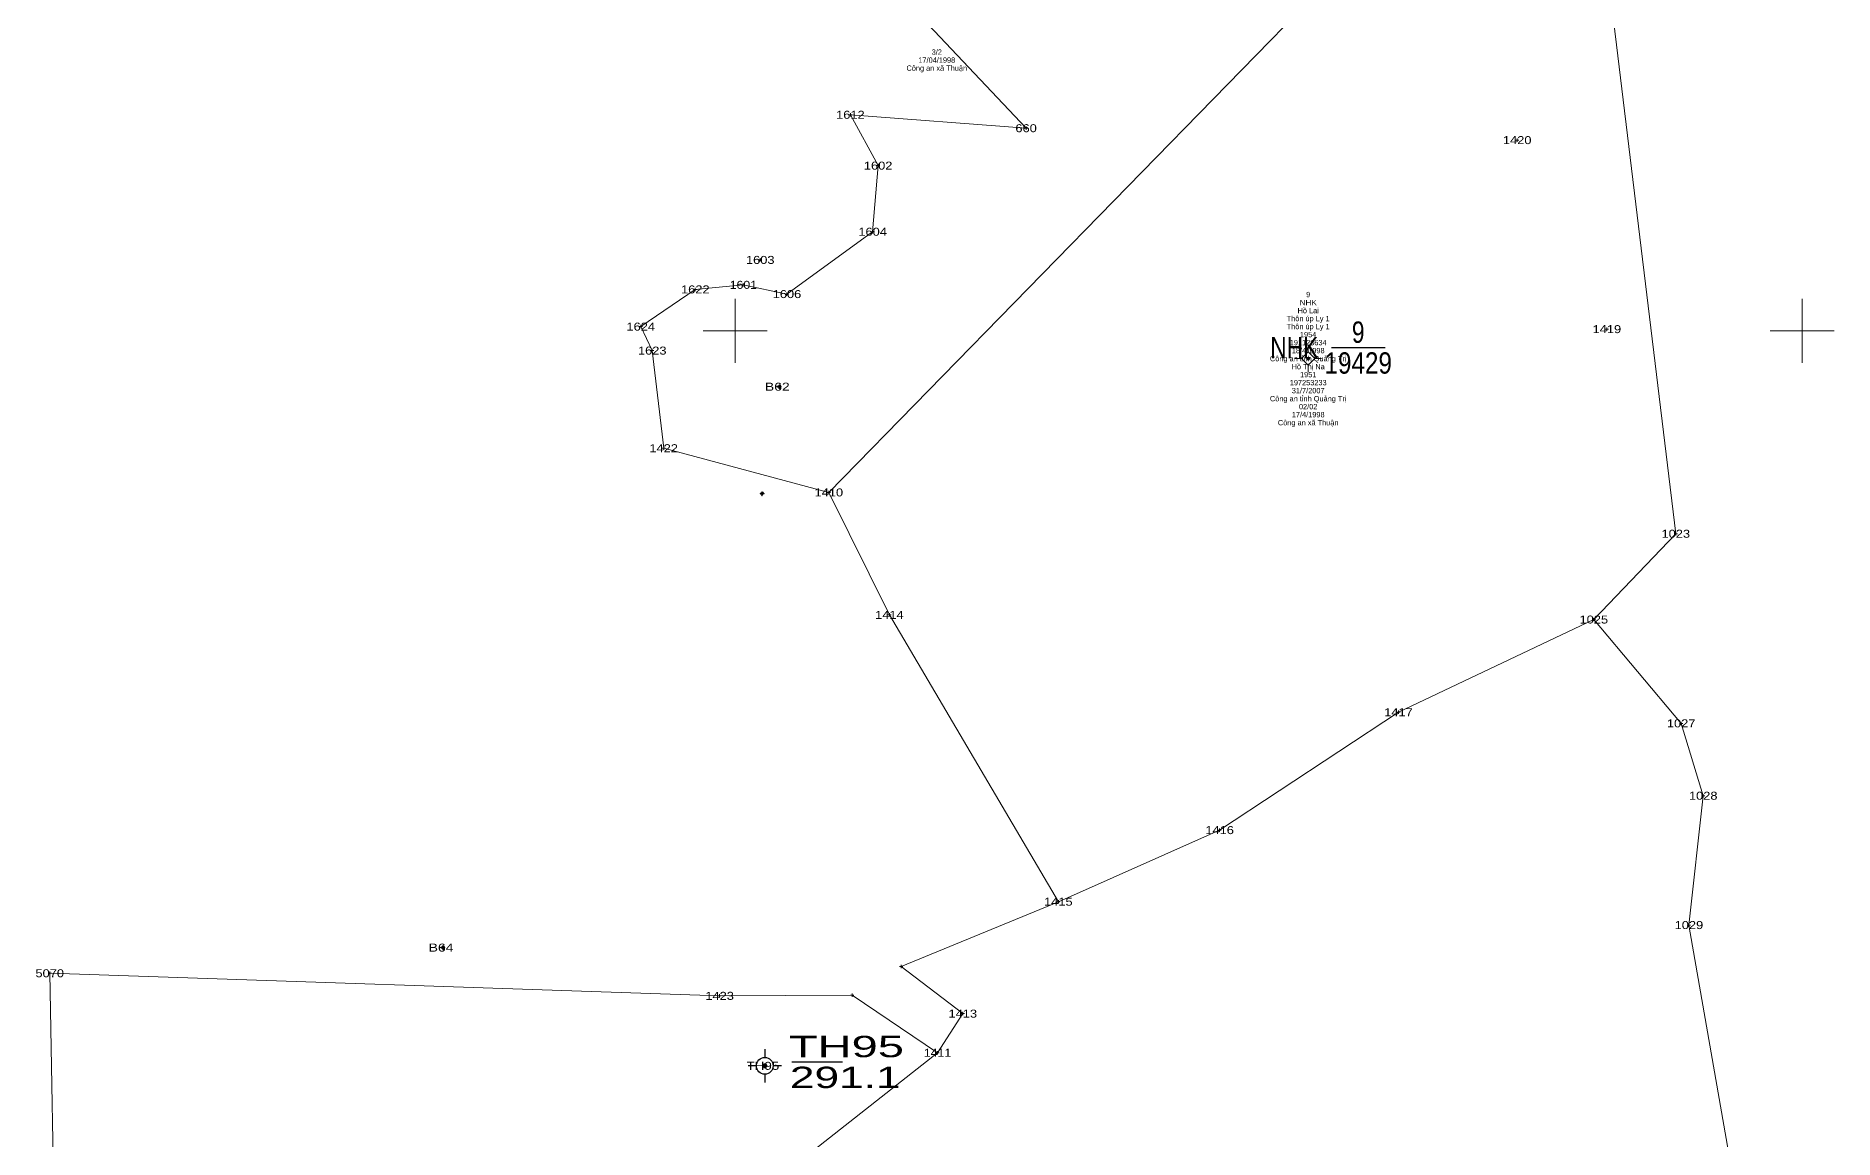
# Model space of a CAD drawing. Header units: metres. Extents: x 543779 to 545237, y 1826638 to 1828293.
# Drawn here: x 544669 to 545006, y 1827448.6 to 1827655.2 of the extents above; entities that cross this region are included whole.
import ezdxf
from ezdxf.enums import TextEntityAlignment as Align

# ---------------------------------------------------------------- set-up
doc = ezdxf.new("R2010")
doc.units = ezdxf.units.M
doc.header["$LTSCALE"] = 0.6
doc.header["$PDMODE"] = 32
doc.header["$PDSIZE"] = 0.3
for name, color, linetype, lineweight in [('10', 7, 'Continuous', 13), ('11', 7, 'Continuous', 13), ('13', 7, 'Continuous', 25), ('3', 7, 'Continuous', 13), ('4', 7, 'Continuous', 13), ('63', 7, 'Continuous', 13), ('8', 7, 'Continuous', 25), ('9', 7, 'Continuous', 25)]:
    doc.layers.add(name, color=color, linetype=linetype, lineweight=lineweight)
doc.layers.add('5', color=7, linetype='Continuous')
doc.layers.add('54', color=7, linetype='Continuous')

msp = doc.modelspace()

# ---------------------------------------------------------------- hatches: boundary and pattern name
at = {"layer": '11'}
msp.add_hatch(color=256, dxfattribs=at).paths.add_polyline_path([(544907.7295, 1827594.79, 1), (544907.1295, 1827594.79, 1)])
at = {"layer": '3'}
for points in [[(544807.91, 1827589.51), (544808.03, 1827589.51), (544808.03, 1827589.56), (544807.91, 1827589.56)], [(544807.91, 1827589.51), (544808.03, 1827589.51), (544808.03, 1827589.56), (544807.91, 1827589.56)], [(544808.3121, 1827589.5301, 1), (544808.2521, 1827589.5301, 1)], [(544808.3121, 1827589.5301, 1), (544808.2521, 1827589.5301, 1)], [(544808.3121, 1827589.5299, 1), (544808.2521, 1827589.5299, 1)], [(544808.26, 1827589.78), (544808.31, 1827589.78), (544808.31, 1827589.9), (544808.26, 1827589.9)], [(544808.26, 1827589.78), (544808.31, 1827589.78), (544808.31, 1827589.9), (544808.26, 1827589.9)], [(544808.26, 1827589.15), (544808.31, 1827589.15), (544808.31, 1827589.28), (544808.26, 1827589.28)], [(544808.26, 1827589.15), (544808.31, 1827589.15), (544808.31, 1827589.28), (544808.26, 1827589.28)], [(544808.53, 1827589.51), (544808.66, 1827589.51), (544808.66, 1827589.56), (544808.53, 1827589.56)], [(544808.53, 1827589.51), (544808.66, 1827589.51), (544808.66, 1827589.56), (544808.53, 1827589.56)], [(544804.68, 1827569.47), (544804.8, 1827569.47), (544804.8, 1827569.52), (544804.68, 1827569.52)], [(544804.68, 1827569.47), (544804.8, 1827569.47), (544804.8, 1827569.52), (544804.68, 1827569.52)], [(544805.0811, 1827569.4881, 1), (544805.0211, 1827569.4881, 1)], [(544805.0811, 1827569.4881, 1), (544805.0211, 1827569.4881, 1)], [(544805.0811, 1827569.4879, 1), (544805.0211, 1827569.4879, 1)], [(544805.03, 1827569.74), (544805.08, 1827569.74), (544805.08, 1827569.86), (544805.03, 1827569.86)], [(544805.03, 1827569.74), (544805.08, 1827569.74), (544805.08, 1827569.86), (544805.03, 1827569.86)], [(544805.03, 1827569.11), (544805.08, 1827569.11), (544805.08, 1827569.24), (544805.03, 1827569.24)], [(544805.03, 1827569.11), (544805.08, 1827569.11), (544805.08, 1827569.24), (544805.03, 1827569.24)], [(544805.3, 1827569.47), (544805.43, 1827569.47), (544805.43, 1827569.52), (544805.3, 1827569.52)], [(544805.3, 1827569.47), (544805.43, 1827569.47), (544805.43, 1827569.52), (544805.3, 1827569.52)], [(544744.88, 1827484.42), (544745, 1827484.42), (544745, 1827484.48), (544744.88, 1827484.48)], [(544744.88, 1827484.42), (544745, 1827484.42), (544745, 1827484.47), (544744.88, 1827484.47)], [(544745.2811, 1827484.4461, 1), (544745.2211, 1827484.4461, 1)], [(544745.2811, 1827484.4461, 1), (544745.2211, 1827484.4461, 1)], [(544745.2811, 1827484.4459, 1), (544745.2211, 1827484.4459, 1)], [(544745.23, 1827484.7), (544745.28, 1827484.7), (544745.28, 1827484.82), (544745.23, 1827484.82)], [(544745.23, 1827484.69), (544745.28, 1827484.69), (544745.28, 1827484.81), (544745.23, 1827484.81)], [(544745.23, 1827484.07), (544745.28, 1827484.07), (544745.28, 1827484.2), (544745.23, 1827484.2)], [(544745.23, 1827484.06), (544745.28, 1827484.06), (544745.28, 1827484.19), (544745.23, 1827484.19)], [(544745.5, 1827484.42), (544745.63, 1827484.42), (544745.63, 1827484.48), (544745.5, 1827484.48)], [(544745.5, 1827484.42), (544745.63, 1827484.42), (544745.63, 1827484.47), (544745.5, 1827484.47)], [(544805.2, 1827462.28), (544805.33, 1827462.28), (544805.33, 1827462.33), (544805.2, 1827462.33)], [(544805.2, 1827462.28), (544805.32, 1827462.28), (544805.32, 1827462.33), (544805.2, 1827462.33)], [(544805.6041, 1827462.3031, 1), (544805.5441, 1827462.3031, 1)], [(544805.6041, 1827462.3031, 1), (544805.5441, 1827462.3031, 1)], [(544805.6041, 1827462.3029, 1), (544805.5441, 1827462.3029, 1)], [(544805.55, 1827462.55), (544805.6, 1827462.55), (544805.6, 1827462.68), (544805.55, 1827462.68)], [(544805.55, 1827462.55), (544805.6, 1827462.55), (544805.6, 1827462.67), (544805.55, 1827462.67)], [(544805.55, 1827461.93), (544805.6, 1827461.93), (544805.6, 1827462.05), (544805.55, 1827462.05)], [(544805.55, 1827461.92), (544805.6, 1827461.92), (544805.6, 1827462.05), (544805.55, 1827462.05)], [(544805.82, 1827462.28), (544805.95, 1827462.28), (544805.95, 1827462.33), (544805.82, 1827462.33)], [(544805.83, 1827462.28), (544805.95, 1827462.28), (544805.95, 1827462.33), (544805.83, 1827462.33)]]:
    msp.add_hatch(color=256, dxfattribs=at).paths.add_polyline_path(points)
at = {"layer": '8'}
msp.add_hatch(color=256, dxfattribs=at).paths.add_polyline_path([(544805.9444, 1827462.3, 1), (544805.1944, 1827462.3, 1)])

# ---------------------------------------------------------------- linework, layer by layer
at = {"layer": '10'}
for p, q in [((544958.39, 1827710.03), (544976.34, 1827561.98)), ((544854.55, 1827637.95), (544821.62, 1827640.47)), ((544831.14, 1827480.9), (544860.6, 1827493.05))]:
    msp.add_line(p, q, dxfattribs=at)
for points in [[(544817.58, 1827569.72), (544910.96, 1827665.33), (544891.86, 1827691.48), (544775.34, 1827746.63)], [(544771.74, 1827714.51), (544801.76, 1827693.88), (544854.55, 1827637.95)], [(544821.62, 1827640.47), (544826.82, 1827630.94), (544825.79, 1827618.56), (544809.73, 1827606.88), (544801.55, 1827608.61), (544792.55, 1827607.75), (544782.32, 1827600.78), (544784.48, 1827596.29)], [(544860.6, 1827493.05), (544828.93, 1827546.78), (544817.58, 1827569.72), (544786.62, 1827578), (544784.48, 1827596.29)], [(544976.34, 1827561.98), (544960.97, 1827545.91), (544924.36, 1827528.55)], [(544960.97, 1827545.91), (544977.35, 1827526.46), (544981.48, 1827512.9), (544978.8, 1827488.67), (544989.12, 1827429.77), (544983.86, 1827414.47)], [(544860.6, 1827493.05), (544890.83, 1827506.46), (544924.36, 1827528.55)], [(544831.14, 1827480.9), (544842.69, 1827472.08), (544837.94, 1827464.75), (544821.96, 1827475.51)], [(544671.54, 1827479.64), (544672.5, 1827427.31), (544670.77, 1827413.64)], [(544671.54, 1827479.64), (544797.11, 1827475.41), (544821.96, 1827475.51)], [(544837.94, 1827464.75), (544804.2, 1827438.22), (544795.95, 1827429.1), (544798.92, 1827414.77), (544797.72, 1827386.93), (544804.35, 1827386.49), (544810.26, 1827375.95), (544811.92, 1827364.32), (544820.66, 1827334.05), (544791.46, 1827316.28)]]:
    msp.add_lwpolyline(points, dxfattribs=at)
at = {"layer": '11'}
for p, q in [((544906.18, 1827594.79), (544904.93, 1827594.79)), ((544907.43, 1827597.29), (544907.43, 1827596.04)), ((544909.93, 1827594.79), (544908.68, 1827594.79)), ((544907.43, 1827593.54), (544907.43, 1827592.29))]:
    msp.add_line(p, q, dxfattribs=at)
msp.add_lwpolyline([(544907.43, 1827596.04), (544906.18, 1827594.79), (544907.43, 1827593.54), (544908.68, 1827594.79)], close=True, dxfattribs=at)
msp.add_circle((544907.4295, 1827594.79), 0.3, dxfattribs=at)
at = {"layer": '13'}
msp.add_line((544911.79, 1827596.86), (544921.83, 1827596.86), dxfattribs=at)
at = {"layer": '3'}
for p, q in [((544808.41, 1827589.68), (544808.44, 1827589.72)), ((544808.41, 1827589.68), (544808.44, 1827589.72)), ((544805.18, 1827569.64), (544805.21, 1827569.68)), ((544805.18, 1827569.64), (544805.21, 1827569.68)), ((544745.38, 1827484.59), (544745.41, 1827484.63)), ((544745.38, 1827484.59), (544745.41, 1827484.63)), ((544805.74, 1827462.49), (544805.7, 1827462.45)), ((544805.7, 1827462.45), (544805.73, 1827462.49)), ((544805.7, 1827462.45), (544805.73, 1827462.49))]:
    msp.add_line(p, q, dxfattribs=at)
for points in [[(544807.91, 1827589.51), (544808.03, 1827589.51), (544808.03, 1827589.56), (544807.91, 1827589.56)], [(544807.91, 1827589.51), (544808.03, 1827589.51), (544808.03, 1827589.56), (544807.91, 1827589.56)], [(544808.26, 1827589.78), (544808.31, 1827589.78), (544808.31, 1827589.9), (544808.26, 1827589.9)], [(544808.26, 1827589.78), (544808.31, 1827589.78), (544808.31, 1827589.9), (544808.26, 1827589.9)], [(544808.26, 1827589.15), (544808.31, 1827589.15), (544808.31, 1827589.28), (544808.26, 1827589.28)], [(544808.26, 1827589.15), (544808.31, 1827589.15), (544808.31, 1827589.28), (544808.26, 1827589.28)], [(544808.53, 1827589.51), (544808.66, 1827589.51), (544808.66, 1827589.56), (544808.53, 1827589.56)], [(544808.53, 1827589.51), (544808.66, 1827589.51), (544808.66, 1827589.56), (544808.53, 1827589.56)], [(544804.68, 1827569.47), (544804.8, 1827569.47), (544804.8, 1827569.52), (544804.68, 1827569.52)], [(544804.68, 1827569.47), (544804.8, 1827569.47), (544804.8, 1827569.52), (544804.68, 1827569.52)], [(544805.03, 1827569.74), (544805.08, 1827569.74), (544805.08, 1827569.86), (544805.03, 1827569.86)], [(544805.03, 1827569.74), (544805.08, 1827569.74), (544805.08, 1827569.86), (544805.03, 1827569.86)], [(544805.03, 1827569.11), (544805.08, 1827569.11), (544805.08, 1827569.24), (544805.03, 1827569.24)], [(544805.03, 1827569.11), (544805.08, 1827569.11), (544805.08, 1827569.24), (544805.03, 1827569.24)], [(544805.3, 1827569.47), (544805.43, 1827569.47), (544805.43, 1827569.52), (544805.3, 1827569.52)], [(544805.3, 1827569.47), (544805.43, 1827569.47), (544805.43, 1827569.52), (544805.3, 1827569.52)], [(544744.88, 1827484.42), (544745, 1827484.42), (544745, 1827484.48), (544744.88, 1827484.48)], [(544744.88, 1827484.42), (544745, 1827484.42), (544745, 1827484.47), (544744.88, 1827484.47)], [(544745.23, 1827484.7), (544745.28, 1827484.7), (544745.28, 1827484.82), (544745.23, 1827484.82)], [(544745.23, 1827484.69), (544745.28, 1827484.69), (544745.28, 1827484.81), (544745.23, 1827484.81)], [(544745.23, 1827484.07), (544745.28, 1827484.07), (544745.28, 1827484.2), (544745.23, 1827484.2)], [(544745.23, 1827484.06), (544745.28, 1827484.06), (544745.28, 1827484.19), (544745.23, 1827484.19)], [(544745.5, 1827484.42), (544745.63, 1827484.42), (544745.63, 1827484.48), (544745.5, 1827484.48)], [(544745.5, 1827484.42), (544745.63, 1827484.42), (544745.63, 1827484.47), (544745.5, 1827484.47)], [(544805.2, 1827462.28), (544805.33, 1827462.28), (544805.33, 1827462.33), (544805.2, 1827462.33)], [(544805.2, 1827462.28), (544805.32, 1827462.28), (544805.32, 1827462.33), (544805.2, 1827462.33)], [(544805.55, 1827462.55), (544805.6, 1827462.55), (544805.6, 1827462.68), (544805.55, 1827462.68)], [(544805.55, 1827462.55), (544805.6, 1827462.55), (544805.6, 1827462.67), (544805.55, 1827462.67)], [(544805.55, 1827461.93), (544805.6, 1827461.93), (544805.6, 1827462.05), (544805.55, 1827462.05)], [(544805.55, 1827461.92), (544805.6, 1827461.92), (544805.6, 1827462.05), (544805.55, 1827462.05)], [(544805.82, 1827462.28), (544805.95, 1827462.28), (544805.95, 1827462.33), (544805.82, 1827462.33)], [(544805.83, 1827462.28), (544805.95, 1827462.28), (544805.95, 1827462.33), (544805.83, 1827462.33)]]:
    msp.add_lwpolyline(points, close=True, dxfattribs=at)
for points in [[(544808.45, 1827589.72), (544808.44, 1827589.72), (544808.41, 1827589.68)], [(544808.42, 1827589.68), (544808.41, 1827589.68), (544808.44, 1827589.72)], [(544808.45, 1827589.72), (544808.44, 1827589.72), (544808.41, 1827589.68)], [(544808.45, 1827589.72), (544808.44, 1827589.72), (544808.41, 1827589.68)], [(544805.22, 1827569.67), (544805.21, 1827569.68), (544805.18, 1827569.64)], [(544805.19, 1827569.64), (544805.18, 1827569.64), (544805.21, 1827569.68)], [(544805.22, 1827569.68), (544805.21, 1827569.68), (544805.18, 1827569.64)], [(544805.22, 1827569.68), (544805.21, 1827569.68), (544805.18, 1827569.64)], [(544745.42, 1827484.63), (544745.41, 1827484.64), (544745.38, 1827484.6)], [(544745.39, 1827484.59), (544745.38, 1827484.6), (544745.41, 1827484.64)], [(544745.42, 1827484.63), (544745.41, 1827484.63), (544745.38, 1827484.59)], [(544745.42, 1827484.63), (544745.41, 1827484.63), (544745.38, 1827484.59)], [(544805.71, 1827462.45), (544805.7, 1827462.45), (544805.74, 1827462.49)], [(544805.74, 1827462.49), (544805.73, 1827462.49), (544805.7, 1827462.45)], [(544805.74, 1827462.49), (544805.73, 1827462.49), (544805.7, 1827462.45)]]:
    msp.add_lwpolyline(points, dxfattribs=at)
for centre in [(544808.2821, 1827589.5301), (544808.2821, 1827589.5301), (544808.2821, 1827589.5299), (544805.0511, 1827569.4881), (544805.0511, 1827569.4881), (544805.0511, 1827569.4879), (544745.2511, 1827484.4461), (544745.2511, 1827484.4461), (544745.2511, 1827484.4459), (544805.5741, 1827462.3031), (544805.5741, 1827462.3031), (544805.5741, 1827462.3029)]:
    msp.add_circle(centre, 0.03, dxfattribs=at)
for centre, radius, start, end in [((544808.2821, 1827589.5301), 0.25, 49.34484, 48.4242), ((544808.2821, 1827589.5301), 0.25, 49.34484, 48.4242), ((544808.2821, 1827589.5299), 0.25, 49.34484, 48.4242), ((544808.2821, 1827589.5301), 0.2, 49.22592, 47.74531), ((544808.2821, 1827589.5301), 0.2, 49.22592, 47.74531), ((544808.2821, 1827589.5299), 0.2, 49.22592, 47.74531), ((544805.0511, 1827569.4881), 0.25, 49.34484, 48.4242), ((544805.0511, 1827569.4881), 0.25, 49.34484, 48.4242), ((544805.0511, 1827569.4879), 0.25, 49.34484, 48.4242), ((544805.0511, 1827569.4881), 0.2, 49.22592, 47.74531), ((544805.0511, 1827569.4881), 0.2, 49.22592, 47.74531), ((544805.0511, 1827569.4879), 0.2, 49.22592, 47.74531), ((544745.2511, 1827484.4461), 0.25, 49.34484, 48.4242), ((544745.2511, 1827484.4461), 0.25, 49.34484, 48.4242), ((544745.2511, 1827484.4459), 0.25, 49.34484, 48.4242), ((544745.2511, 1827484.4461), 0.2, 49.22592, 47.74531), ((544745.2511, 1827484.4461), 0.2, 49.22592, 47.74531), ((544745.2511, 1827484.4459), 0.2, 49.22592, 47.74531), ((544805.5741, 1827462.3031), 0.25, 49.34484, 48.4242), ((544805.5741, 1827462.3031), 0.25, 49.34484, 48.4242), ((544805.5741, 1827462.3029), 0.25, 49.34484, 48.4242), ((544805.5741, 1827462.3031), 0.2, 49.22592, 47.74531), ((544805.5741, 1827462.3031), 0.2, 49.22592, 47.74531), ((544805.5741, 1827462.3029), 0.2, 49.22592, 47.74531)]:
    msp.add_arc(centre, radius, start, end, dxfattribs=at)
for p in [(544808.41, 1827589.68), (544805.18, 1827569.64), (544745.38, 1827484.59), (544805.7, 1827462.45), (544805.74, 1827462.49)]:
    msp.add_point(p, dxfattribs=at)
at = {"layer": '4'}
for p, q in [((544821.94, 1827640.47), (544821.31, 1827640.47)), ((544821.62, 1827640.16), (544821.62, 1827640.78)), ((544854.86, 1827637.95), (544854.24, 1827637.95)), ((544854.55, 1827637.64), (544854.55, 1827638.26)), ((544946.92, 1827635.72), (544946.3, 1827635.72)), ((544946.61, 1827635.41), (544946.61, 1827636.03)), ((544827.13, 1827630.94), (544826.51, 1827630.94)), ((544826.82, 1827630.62), (544826.82, 1827631.25)), ((544826.11, 1827618.56), (544825.48, 1827618.56)), ((544825.79, 1827618.25), (544825.79, 1827618.87)), ((544805.03, 1827613.28), (544804.4, 1827613.28)), ((544804.72, 1827612.97), (544804.72, 1827613.59)), ((544792.55, 1827607.44), (544792.55, 1827608.07)), ((544801.86, 1827608.61), (544801.23, 1827608.61)), ((544801.55, 1827608.3), (544801.55, 1827608.93)), ((544792.87, 1827607.75), (544792.24, 1827607.75)), ((544810.04, 1827606.88), (544809.42, 1827606.88)), ((544809.73, 1827606.57), (544809.73, 1827607.19)), ((544782.63, 1827600.78), (544782.01, 1827600.78)), ((544782.32, 1827600.47), (544782.32, 1827601.09)), ((544963.73, 1827600.31), (544963.11, 1827600.31)), ((544963.42, 1827600), (544963.42, 1827600.62)), ((544784.79, 1827596.29), (544784.16, 1827596.29)), ((544784.48, 1827595.98), (544784.48, 1827596.6)), ((544786.93, 1827578), (544786.31, 1827578)), ((544786.62, 1827577.69), (544786.62, 1827578.31)), ((544817.89, 1827569.72), (544817.27, 1827569.72)), ((544817.58, 1827569.41), (544817.58, 1827570.03)), ((544976.65, 1827561.98), (544976.02, 1827561.98)), ((544976.34, 1827561.67), (544976.34, 1827562.3)), ((544829.24, 1827546.78), (544828.62, 1827546.78)), ((544828.93, 1827546.47), (544828.93, 1827547.09)), ((544961.28, 1827545.91), (544960.66, 1827545.91)), ((544960.97, 1827545.59), (544960.97, 1827546.22)), ((544924.67, 1827528.55), (544924.04, 1827528.55)), ((544924.36, 1827528.24), (544924.36, 1827528.86)), ((544977.67, 1827526.46), (544977.04, 1827526.46)), ((544977.35, 1827526.15), (544977.35, 1827526.77)), ((544981.8, 1827512.9), (544981.17, 1827512.9)), ((544981.48, 1827512.59), (544981.48, 1827513.21)), ((544891.14, 1827506.46), (544890.52, 1827506.46)), ((544890.83, 1827506.15), (544890.83, 1827506.78)), ((544860.91, 1827493.05), (544860.29, 1827493.05)), ((544860.6, 1827492.73), (544860.6, 1827493.36)), ((544979.11, 1827488.67), (544978.48, 1827488.67)), ((544978.8, 1827488.36), (544978.8, 1827488.98)), ((544671.54, 1827479.33), (544671.54, 1827479.95)), ((544831.45, 1827480.9), (544830.83, 1827480.9)), ((544831.14, 1827480.58), (544831.14, 1827481.21)), ((544671.85, 1827479.64), (544671.23, 1827479.64)), ((544797.42, 1827475.41), (544796.8, 1827475.41)), ((544797.11, 1827475.1), (544797.11, 1827475.73)), ((544822.28, 1827475.51), (544821.65, 1827475.51)), ((544821.96, 1827475.2), (544821.96, 1827475.83)), ((544843, 1827472.08), (544842.38, 1827472.08)), ((544842.69, 1827471.77), (544842.69, 1827472.39)), ((544838.25, 1827464.75), (544837.63, 1827464.75)), ((544837.94, 1827464.44), (544837.94, 1827465.06))]:
    msp.add_line(p, q, dxfattribs=at)
at = {"layer": '63'}
for p, q in [((544800, 1827594), (544800, 1827606)), ((545000, 1827594), (545000, 1827606)), ((544794, 1827600), (544806, 1827600)), ((544994, 1827600), (545006, 1827600))]:
    msp.add_line(p, q, dxfattribs=at)
at = {"layer": '8'}
for p, q in [((544805.57, 1827465.42), (544805.57, 1827463.86)), ((544804.01, 1827462.3), (544802.44, 1827462.3)), ((544805.57, 1827460.74), (544805.57, 1827459.18)), ((544808.7, 1827462.3), (544807.13, 1827462.3))]:
    msp.add_line(p, q, dxfattribs=at)
for radius in [1.5625, 0.375]:
    msp.add_circle((544805.5694, 1827462.3), radius, dxfattribs=at)
at = {"layer": '9'}
msp.add_line((544810.67, 1827463.05), (544820.17, 1827463.05), dxfattribs=at)

# ---------------------------------------------------------------- texts
at = {"layer": '13'}
for s, width, p in [('9', 0.8, (544916.81, 1827597.75)), ('19429', 0.85, (544916.81, 1827591.97))]:
    msp.add_text(s, height=4, dxfattribs=dict(at, width=width)).set_placement(p, align=Align.CENTER)
at = {"layer": '13', "width": 0.8}
msp.add_text('NHK ', height=4, dxfattribs=at).set_placement((544910.53, 1827594.86), align=Align.RIGHT)
at = {"layer": '5'}
for s, width, p in [('1612', 1.2, (544821.62, 1827639.72)), ('660', 1.2, (544854.555, 1827637.2)), ('1420', 1.2, (544946.61, 1827634.97)), ('1602', 1.2, (544826.82, 1827630.19)), ('1604', 1.2, (544825.79, 1827617.81)), ('1603', 1.2, (544804.72, 1827612.53)), ('1622', 1.2, (544792.55, 1827607)), ('1601', 1.15, (544801.555, 1827607.86)), ('1606', 1.2, (544809.73, 1827606.13)), ('1624', 1.2, (544782.32, 1827600.03)), ('1419', 1.2, (544963.42, 1827599.56)), ('1623', 1.2, (544784.48, 1827595.54)), ('B62 ', 1.3, (544808.285, 1827588.78)), ('1422', 1.2, (544786.62, 1827577.25)), ('1410', 1.2, (544817.58, 1827568.97)), ('1023', 1.2, (544976.34, 1827561.23)), ('1414', 1.2, (544828.93, 1827546.03)), ('1025', 1.2, (544960.97, 1827545.16)), ('1417', 1.2, (544924.36, 1827527.8)), ('1027', 1.2, (544977.35, 1827525.71)), ('1028', 1.2, (544981.48, 1827512.15)), ('1416', 1.2, (544890.83, 1827505.71)), ('1415', 1.2, (544860.6, 1827492.3)), ('1029', 1.2, (544978.8, 1827487.92)), ('B64 ', 1.3, (544745.255, 1827483.7)), ('5070', 1.2, (544671.54, 1827478.89)), ('1423', 1.2, (544797.11, 1827474.66)), ('1413', 1.2, (544842.69, 1827471.33)), ('TH95 ', 1.25, (544805.57, 1827461.55)), ('1411', 1.15, (544837.945, 1827464))]:
    msp.add_text(s, height=1.5, dxfattribs=dict(at, width=width)).set_placement(p, align=Align.CENTER)
at = {"layer": '54'}
for s, width, p in [('3/2', 0.95, (544837.815, 1827651.71)), ('NHK', 1.15, (544907.435, 1827604.79)), ('9', 0.9, (544907.43, 1827606.29)), ('1954', 0.95, (544907.425, 1827598.79)), ('1951', 0.9, (544907.435, 1827591.29))]:
    msp.add_text(s, height=1, dxfattribs=dict(at, width=width)).set_placement(p, align=Align.CENTER)
for s, p in [('Công an xã Thuận', (544837.815, 1827648.71)), ('17/04/1998', (544837.81, 1827650.21)), ('Thôn úp Ly 1', (544907.425, 1827601.79)), ('Thôn úp Ly 1', (544907.425, 1827600.29)), ('Hồ Lai', (544907.435, 1827603.29)), ('191128634', (544907.43, 1827597.29)), ('Công an tỉnh Quảng Trị', (544907.435, 1827594.29)), ('18/4/1998', (544907.435, 1827595.79)), ('Hồ Thị Na', (544907.43, 1827592.79)), ('Công an tỉnh Quảng Trị', (544907.435, 1827586.79)), ('197253233', (544907.435, 1827589.79)), ('31/7/2007', (544907.43, 1827588.29)), ('17/4/1998', (544907.435, 1827583.79)), ('02/02', (544907.43, 1827585.29)), ('Công an xã Thuận', (544907.435, 1827582.29))]:
    msp.add_text(s, height=1, dxfattribs=at).set_placement(p, align=Align.CENTER)
at = {"layer": '9'}
for s, width, p in [('TH95', 1.65, (544820.87, 1827463.92)), ('291.1', 1.55, (544820.66, 1827458.14))]:
    msp.add_text(s, height=4, dxfattribs=dict(at, width=width)).set_placement(p, align=Align.CENTER)

doc.saveas('drawing.dxf')
